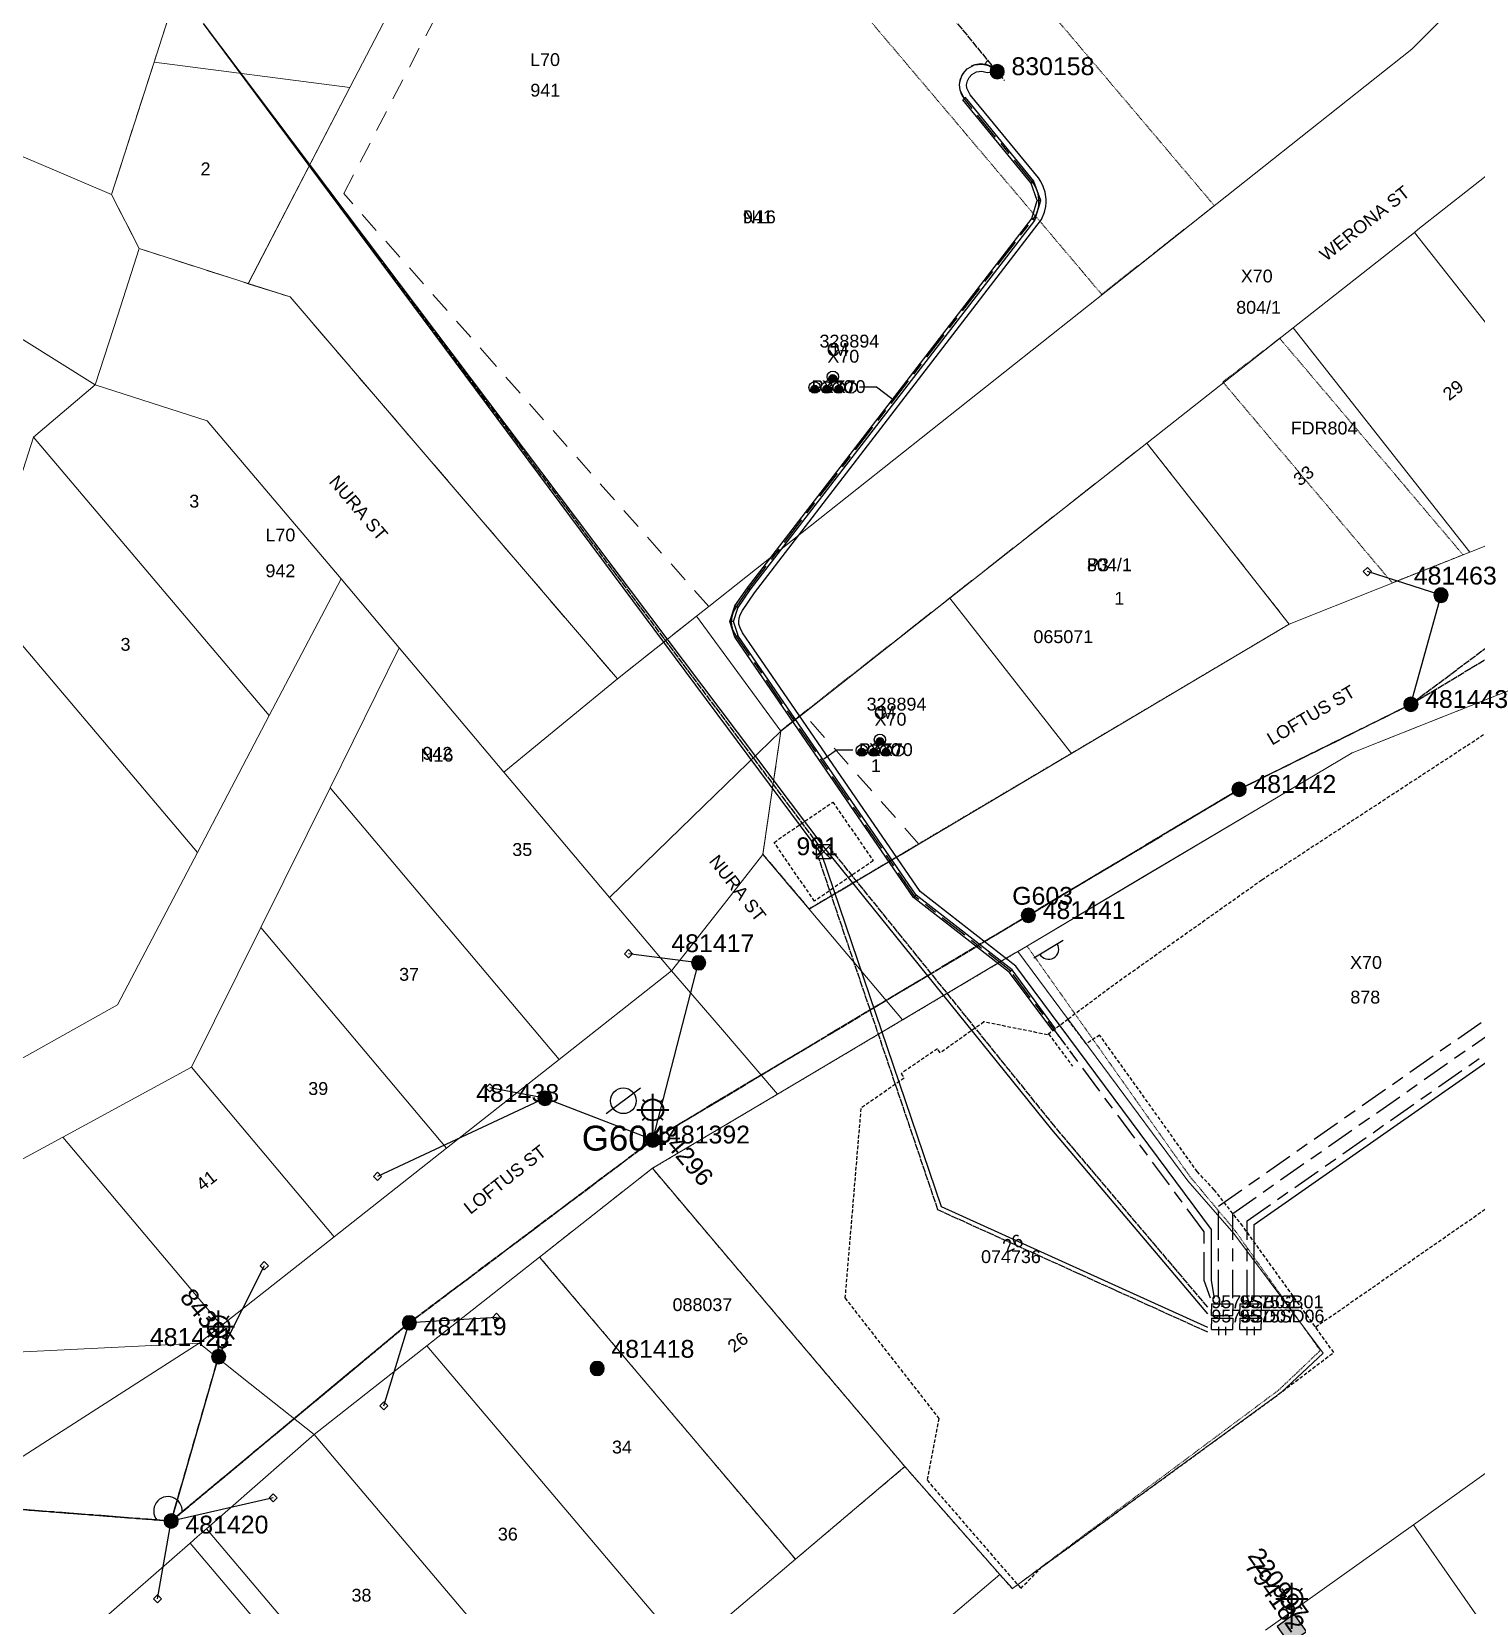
# Model space of a CAD drawing. Header units: metres. Extents: x 259983 to 262112, y 6265371 to 6267114.
# Drawn here: x 261302.6 to 261505.5, y 6265747.6 to 6265968.6 of the extents above; entities that cross this region are included whole.
import ezdxf
from ezdxf.enums import TextEntityAlignment as Align

# ---------------------------------------------------------------- set-up
doc = ezdxf.new("R2010")
doc.units = ezdxf.units.M
for name, pattern in [('Cable Exist OH', [1, 1, 0]), ('Cable Exist UG', [8.2, 4, -1.2, 1.8, -1.2]), ('Dash', [5, 3, -2]), ('DASHED', [0.75, 0.5, -0.25]), ('HIDDEN', [0.375, 0.25, -0.125]), ('HIDDEN2', [0.1875, 0.125, -0.0625])]:
    doc.linetypes.add(name, pattern=pattern)
doc.layers.get('0').update_dxf_attribs({"color": 6})
for name, color, linetype, lineweight in [('Cadastre Easements_SP_EXT', 9, 'Continuous', 5), ('Cadastre Land Parcels_SP_EXT', 9, 'Continuous', 5), ('Cadastre Other Property_SP_EXT', 9, 'HIDDEN', 5), ('Cadastre Roads_SP_EXT', 9, 'Continuous', 5)]:
    doc.layers.add(name, color=color, linetype=linetype, lineweight=lineweight)
for name, color, linetype in [('Duct_SP_EXT', 7, 'Continuous'), ('Equip_SP_HV_EXT', 7, 'Continuous'), ('Equip_SP_SL_EXT', 7, 'Continuous'), ('Mains_HV_EXT', 7, 'Continuous'), ('Mains_LV_EXT', 7, 'Continuous'), ('Mains_SL_EXT', 7, 'Continuous'), ('Mains_TR_EXT', 7, 'Continuous'), ('Services_SP_EXT', 7, 'Continuous'), ('Sub_TR_EXT', 7, 'Continuous'), ('SupportsOH_SP_TR_HV_LV_SL_EXT', 7, 'Continuous'), ('SupportsUG_SP_LV_SL_EXT', 7, 'Continuous'), ('Trench_SP_EXT', 7, 'Continuous')]:
    doc.layers.add(name, color=color, linetype=linetype)
doc.layers.add('UNKNOWN_FEATURES', color=1, linetype='DASHED', plot=False)
doc.styles.add('COLUMN_LABEL', font='arial.ttf')
doc.styles.add('HVSW_LABEL', font='arial.ttf')
doc.styles.add('iecARIAL', font='arial.ttf', dxfattribs={"height": 2})
doc.styles.add('POLE_LABEL', font='arial.ttf')
doc.styles.get("Standard").update_dxf_attribs({"font": 'arial.ttf'})
doc.linetypes.add('Cable E OH', pattern='A,9.4,["E",Standard,S=1.7,R=0,X=0,Y=-1],0', length=9.4)
doc.linetypes.add('Cable E UG', pattern='A,6,-0.5,["E",Standard,S=1.7,R=0,X=0.5,Y=-1],-2.9', length=9.4)

# ---------------------------------------------------------------- blocks, each defined once
blk = doc.blocks.new('COLUMN_EXT')
blk.add_hatch(color=256).paths.add_polyline_path([(-1.49, 1.48), (-1.49, -1.49), (1.48, -1.49), (1.48, 1.48)])
blk.add_lwpolyline([(-1.49, -1.49), (1.48, -1.49), (1.48, 1.48), (-1.49, 1.48)], close=True)
for tag, height, style, flags, p in [('ASSET_NUM', 2.5, 'COLUMN_LABEL', 8, (2, 2)), ('STRUCTURE_PLANT_NUMBER', 0.2, 'POLE_LABEL', 9, (1.81, 0.03)), ('STREET_CODE', 0.2, 'COLUMN_LABEL', 9, (1.81, -0.2))]:
    blk.add_attdef(tag, text='', height=height, dxfattribs=dict(style=style, flags=flags)).set_placement(p, align=Align.MIDDLE_LEFT)
at = {"flags": 1}
blk.add_attdef('Z', (1.81, -2.35), '', height=0.2, dxfattribs=at)
at = {"flags": 9}
for tag, p in [('COLUMN_TYPE', (1.81, -0.4)), ('OWNED_BY', (1.81, -0.6)), ('STATE', (1.81, -0.8)), ('USAGE', (1.81, -1)), ('STREETNAME', (1.81, -1.6)), ('SUBURB', (1.81, -1.8)), ('LEGEND', (1.81, -1.2)), ('LOCATION', (1.81, -1.4)), ('NOTES', (1.81, -2))]:
    blk.add_attdef(tag, text='', height=0.2, dxfattribs=at).set_placement(p, align=Align.MIDDLE_LEFT)
blk = doc.blocks.new('DUCT_EXT')
blk.add_circle((0, 0.8), 0.8)
at = {"flags": 1}
blk.add_attdef('Z', (0, 0), '', height=0.2, dxfattribs=at)
at = {"flags": 9}
for tag, p in [('DUCT_CODE', (0, 0)), ('XSECT_TYPE', (0, -0.2)), ('STATE', (0, -0.6)), ('FB_REFERENCE', (0, -0.4)), ('NOTES', (0, -0.8))]:
    blk.add_attdef(tag, text='', height=0.2, dxfattribs=at).set_placement(p, align=Align.MIDDLE_LEFT)
blk = doc.blocks.new('SL_LANTERN_EXT')
at = {"lineweight": 40}
for p, q in [((-1.46, 5.68), (-1.06, 5.28)), ((0, 1.97), (0, 6.47)), ((1.46, 5.68), (1.06, 5.28)), ((-2.25, 4.22), (2.25, 4.22)), ((-1.46, 2.76), (-1.06, 3.16)), ((0, 0), (0, 2.72)), ((1.46, 2.76), (1.06, 3.16))]:
    blk.add_line(p, q, dxfattribs=at)
blk.add_circle((0, 4.22), 1.5, dxfattribs=at)
at = {"style": 'iecARIAL', "flags": 8}
blk.add_attdef('ASSET_NUM', (1.5, 1.5), '', height=2.5, dxfattribs=at)
for tag, p, height, flags in [('OPERATING_VOLTAGE', (0.98, -1.65), 0.2, 9), ('ORIENTATION', (0.98, -1.85), 0.2, 9), ('OWNED_BY', (0.98, -2.05), 0.2, 9), ('STATE', (0.98, -2.25), 0.2, 9), ('CONSTRUCTED_VOLTAGE', (0.98, -0.65), 0.2, 9), ('CONTROL_TYPE', (0.98, -0.85), 0.2, 9), ('LANTERN_PURPOSE', (0.98, -1.05), 0.2, 9), ('LANTERN_TYPE', (0.98, -1.25), 0.2, 9), ('NO_PHASES', (0.98, -1.45), 0.2, 9), ('LNUMBER', (2.18, -3.25), 2.5, 8), ('USAGE', (0.98, -2.45), 0.2, 9), ('CEXIST', (0.98, -2.65), 0.2, 9), ('CNEW', (0.98, -2.85), 0.2, 9), ('CNUMBER', (0.98, -3.05), 0.2, 9), ('CREMOVE', (0.98, -3.25), 0.2, 9), ('CREPLACE', (0.98, -3.45), 0.2, 9), ('LKINGHEIGHT', (0.98, -3.65), 0.2, 9), ('LBRACKET', (0.98, -3.85), 0.2, 9), ('LBRACKETVOCAB', (0.98, -4.05), 0.2, 9), ('LCATEGORY', (0.98, -4.25), 0.2, 9), ('LCHARGE1', (0.98, -4.45), 0.2, 9), ('LCHARGE1PERCENT', (0.98, -4.65), 0.2, 9), ('LCHARGE2', (0.98, -4.85), 0.2, 9), ('LCHARGE2PERCENT', (0.98, -5.05), 0.2, 9), ('LCHARGE3', (0.98, -5.25), 0.2, 9), ('LCHARGE3PERCENT', (0.98, -5.45), 0.2, 9), ('LEXIST', (0.98, -5.65), 0.2, 9), ('LLAMP', (0.98, -5.85), 0.2, 9), ('LLAMPVOCAB', (0.98, -6.05), 0.2, 9), ('LMAST', (0.98, -6.25), 0.2, 9), ('LMASTVOCAB', (0.98, -6.45), 0.2, 9), ('LNEW', (0.98, -6.65), 0.2, 9), ('LANTNUMBER', (0.98, -6.85), 0.2, 9), ('LOUTREACH', (0.98, -7.25), 0.2, 9), ('LOUTREACHVOCAB', (0.98, -7.45), 0.2, 9), ('LRATECODE', (0.98, -7.65), 0.2, 9), ('LREMOVE', (0.98, -7.85), 0.2, 9), ('LREPLACE', (0.98, -8.05), 0.2, 9), ('LTYPE', (0.98, -8.25), 0.2, 9), ('LTYPEVOCAB', (0.98, -8.45), 0.2, 9), ('LEGEND', (0.98, -8.65), 0.2, 9), ('LOCATION', (0.98, -8.85), 0.2, 9), ('STREETNAME', (0.98, -9.25), 0.2, 9), ('SUBURB', (0.98, -9.45), 0.2, 1), ('NOTES', (0.98, -9.05), 0.2, 9)]:
    blk.add_attdef(tag, p, '', height=height, dxfattribs=dict(flags=flags))
blk = doc.blocks.new('CCP_EXT')
at = {"flags": 9}
for tag, p in [('STATE', (0, -1.8)), ('NOTES', (0, -2))]:
    blk.add_attdef(tag, text='', height=0.2, dxfattribs=at).set_placement(p, align=Align.MIDDLE_LEFT)
blk.add_wipeout([(0, 0.57), (0.57, 0), (0, -0.57), (-0.57, 0)])
blk.add_lwpolyline([(-0.57, 0), (0, 0.57), (0.57, 0), (0, -0.57), (-0.57, 0)])
at = {"flags": 1}
blk.add_attdef('Z', (0, 0), '', height=0.2, dxfattribs=at)
at = {"flags": 9}
for tag, p in [('CCP_TYPE', (0, 0)), ('CONSTRUCTED_VOLTAGE', (0, -0.2)), ('OPERATING_VOLTAGE', (0, -0.6)), ('ORIENTATION', (0, -0.8)), ('OWNED_BY', (0, -1)), ('NO_PHASES', (0, -0.4)), ('USAGE', (0, -1.2)), ('LEGEND', (0, -1.4)), ('LIFE_SUPPORT', (0, -1.6))]:
    blk.add_attdef(tag, text='', height=0.2, dxfattribs=at).set_placement(p, align=Align.MIDDLE_LEFT)
blk = doc.blocks.new('POLE_EXT')
blk.add_hatch(color=256).paths.add_polyline_path([(-1, 0, 1), (1, 0, 1)])
blk.add_lwpolyline([(-1, 0, 1), (1, 0, 1)], format="xyb", close=True)
for tag, height, flags, p in [('pNumber', 2.5, 8, (-17.84, 2.07)), ('OWNED_BY', 0.2, 9, (1.35, -0.4)), ('SPECIAL_USE', 0.2, 9, (1.35, -0.8)), ('STATE', 0.2, 9, (1.35, -1)), ('cLV', 0.2, 9, (1.35, -1.4)), ('hDepth', 0.2, 9, (1.35, -1.6)), ('hDia', 0.2, 9, (1.35, -1.8)), ('cHV', 0.2, 9, (1.35, -2)), ('PARENT', 0.2, 9, (1.35, -0.6)), ('USAGE', 0.2, 9, (1.35, -1.2)), ('LBRACKET', 0.2, 9, (1.35, -2.2)), ('cLinedev', 0.2, 9, (1.35, -3.4)), ('pExisting', 0.2, 9, (1.35, -3.8)), ('pFooting', 0.2, 9, (1.35, -4.4)), ('LExisting', 0.2, 9, (1.35, -2.4)), ('LANTNUMBER', 0.2, 9, (1.35, -2.6)), ('LOther', 0.2, 9, (1.35, -2.8)), ('LRemove', 0.2, 9, (1.35, -3)), ('LEGEND', 0.2, 9, (1.35, -3.2)), ('LOCATION', 0.2, 9, (1.35, -3.6)), ('PFNUMBER', 0.2, 9, (1.35, -4)), ('NEWPFNUMBER', 0.2, 9, (1.35, -4.2)), ('pNew', 0.2, 9, (1.35, -4.6)), ('pRelocate', 0.2, 9, (1.35, -5)), ('pRemove', 0.2, 9, (1.35, -5.2)), ('pReplace', 0.2, 9, (1.35, -5.4)), ('pStay', 0.2, 9, (1.35, -5.6)), ('pType', 0.2, 9, (1.35, -5.8)), ('cspan', 0.2, 9, (1.35, -6)), ('STREETNAME', 0.2, 9, (1.35, -6.2)), ('SUBURB', 0.2, 9, (1.35, -6.4)), ('NOTES', 0.2, 9, (1.35, -6.6)), ('OPERATED_BY', 0.2, 9, (1.36, -7.01)), ('MAINTAINED_BY', 0.2, 9, (1.36, -6.81))]:
    blk.add_attdef(tag, text='', height=height, dxfattribs=dict(flags=flags)).set_placement(p, align=Align.MIDDLE_LEFT)
at = {"style": 'POLE_LABEL'}
for tag, height, flags, p in [('ASSET_NUM', 2.5, 8, (2, 2)), ('STRUCTURE_PLANT_NUMBER', 0.2, 9, (1.35, 0.03)), ('STREET_CODE', 0.2, 9, (1.35, -0.2))]:
    blk.add_attdef(tag, text='', height=height, dxfattribs=dict(at, flags=flags)).set_placement(p, align=Align.MIDDLE_LEFT)
at = {"flags": 1}
blk.add_attdef('Z', (1.35, -7.33), '', height=0.2, dxfattribs=at)
blk = doc.blocks.new('HV_USL_CLOSED_EXT')
blk.add_line((2.4, 5.5), (-2.4, 5.5))
blk.add_lwpolyline([(1.44, 5.5, 0.414214), (0, 6.94, 0.414214), (-1.44, 5.5)], format="xyb")
for tag, height, flags, p in [('ASSET_NUM', 2.5, 8, (2, 2)), ('STREET_CODE', 0.2, 9, (1.5, 0)), ('ACTUAL_STATUS', 0.2, 9, (1.5, -0.2)), ('CONSTRUCTED_VOLTAGE', 0.2, 9, (1.5, -0.4)), ('OPERATING_VOLTAGE', 0.2, 9, (1.5, -0.8)), ('ORIENTATION', 0.2, 9, (1.5, -1)), ('OWNED_BY', 0.2, 9, (1.5, -1.2)), ('OPERATED_BY', 0.2, 9, (1.5, -1.4)), ('STATE', 0.2, 9, (1.5, -1.8)), ('SWITCH_TYPE', 0.2, 9, (1.5, -2)), ('NO_PHASES', 0.2, 9, (1.5, -0.6)), ('MAINTAINED_BY', 0.2, 9, (1.5, -1.6)), ('USAGE', 0.2, 9, (1.5, -2.2)), ('STREETNAME', 0.2, 9, (1.5, -2.8)), ('SUBURB', 0.2, 9, (1.5, -3)), ('Z', 0.2, 1, (1.5, -3.6)), ('LEGEND', 0.2, 9, (1.5, -2.4)), ('LOCATION', 0.2, 9, (1.5, -2.6)), ('NOTES', 0.2, 9, (1.5, -3.2)), ('LABEL_ALIGNMENT', 0.2, 9, (1.5, -3.4))]:
    blk.add_attdef(tag, text='', height=height, dxfattribs=dict(flags=flags)).set_placement(p, align=Align.MIDDLE_LEFT)
blk = doc.blocks.new('HV_ABS_CLOSED_EXT')
blk.add_line((-3, 6.87), (3, 6.87))
blk.add_circle((0, 6.87), 1.8)
at = {"style": 'HVSW_LABEL'}
for tag, height, flags, p in [('ASSET_NUM', 3.5, 8, (2, 2)), ('STREET_CODE', 0.2, 9, (0, -0.2))]:
    blk.add_attdef(tag, text='', height=height, dxfattribs=dict(at, flags=flags)).set_placement(p, align=Align.MIDDLE_LEFT)
at = {"flags": 1}
blk.add_attdef('Z', (0, 0), '', height=0.2, dxfattribs=at)
at = {"flags": 9}
for tag, p in [('ACTUAL_STATUS', (0, -0.4)), ('CONSTRUCTED_VOLTAGE', (0, -0.6)), ('OPERATING_VOLTAGE', (0, -1)), ('ORIENTATION', (0, -1.2)), ('OWNED_BY', (0, -1.4)), ('STATE', (0, -1.6)), ('SWITCH_TYPE', (0, -1.8)), ('NO_PHASES', (0, -0.8)), ('USAGE', (0, -2)), ('LEGEND', (0, -2.2)), ('STREETNAME', (0, -2.6)), ('SUBURB', (0, -2.8)), ('LOCATION', (0, -2.4)), ('NOTES', (0, -3))]:
    blk.add_attdef(tag, text='', height=0.2, dxfattribs=at).set_placement(p, align=Align.MIDDLE_LEFT)
blk = doc.blocks.new('CABLE_LARGE_EXT')
h = blk.add_hatch(color=256)
edge = h.paths.add_edge_path()
edge.add_arc((0, 0.55), 0.55, 0, 360)
blk.add_circle((0, 0.55), 0.55)
at = {"flags": 1}
blk.add_attdef('Z', (0, 0), '', height=0.2, dxfattribs=at)
at = {"flags": 9}
for tag, p in [('COND_CODE', (0, 0)), ('STATE', (0, -0.4)), ('XSECT_SIZE', (0, -0.6)), ('FB_REFERENCE', (0, -0.2)), ('NOTES', (0, -0.8))]:
    blk.add_attdef(tag, text='', height=0.2, dxfattribs=at).set_placement(p, align=Align.MIDDLE_LEFT)
blk = doc.blocks.new('TOWER_EXT')
for points in [[(1, -1), (-1, -1), (-1, 1), (1, 1), (1, -1), (-1, 1)], [(1, 1), (-1, -1)]]:
    blk.add_lwpolyline(points)
for tag, height, flags, p in [('ASSET_NUM', 2.5, 8, (2, 2)), ('STREET_CODE', 0.2, 9, (1.5, 0)), ('OWNED_BY', 0.2, 9, (1.5, -0.2)), ('SPECIAL_USE', 0.2, 9, (1.5, -0.4)), ('STATE', 0.2, 9, (1.5, -0.6)), ('STREETNAME', 0.2, 9, (1.5, -1.4)), ('SUBURB', 0.2, 9, (1.5, -1.6)), ('Z', 0.2, 1, (1.5, -2)), ('USAGE', 0.2, 9, (1.5, -0.8)), ('LEGEND', 0.2, 9, (1.5, -1)), ('LOCATION', 0.2, 9, (1.5, -1.2)), ('NOTES', 0.2, 9, (1.5, -1.8))]:
    blk.add_attdef(tag, text='', height=height, dxfattribs=dict(flags=flags)).set_placement(p, align=Align.MIDDLE_LEFT)

msp = doc.modelspace()

# ---------------------------------------------------------------- linework, layer by layer
at = {"layer": 'Cadastre Easements_SP_EXT', "linetype": 'Dash'}
msp.add_lwpolyline([(261323.26, 6265974.85), (261319.86, 6265964.27), (261313.89, 6265945.7), (261317.76, 6265938.1), (261333.08, 6265933.17), (261338.96, 6265931.31), (261355.97, 6265911.47), (261384.92, 6265877.7), (261396, 6265886.47), (261397.75, 6265887.86), (261367.63, 6265921.91), (261346.49, 6265945.81), (261374.16, 6265999.05)], dxfattribs=at)
msp.add_lwpolyline([(261427.26, 6265854.49), (261411.03, 6265872.84), (261407.87, 6265870.35), (261405.34, 6265853.01), (261411.84, 6265845.34), (261427.26, 6265854.49)], close=True, dxfattribs=at)
at = {"layer": 'Cadastre Land Parcels_SP_EXT', "linetype": 'Continuous'}
for points in [[(261358.5, 6265982.14), (261347.36, 6265960.7), (261333.08, 6265933.17), (261338.96, 6265931.31), (261355.97, 6265911.47), (261384.92, 6265877.7), (261396, 6265886.47), (261397.75, 6265887.86), (261496.47, 6265966.1), (261524.04, 6265993.85)], [(261528, 6265883.16), (261494.08, 6265869.67), (261488.1, 6265867.29), (261476.2, 6265860.23), (261458.66, 6265849.82), (261442.48, 6265840.22), (261441.12, 6265839.41), (261464.99, 6265807.22), (261471.49, 6265799.79), (261484, 6265782.99), (261478.16, 6265777.53), (261440.38, 6265749.97), (261438.62, 6265751.95), (261408.36, 6265726.22)], [(261475.92, 6265744.13), (261496.71, 6265758.91), (261573.11, 6265813.61)]]:
    msp.add_lwpolyline(points, dxfattribs=at)
for points in [[(261358.5, 6265982.14), (261329.02, 6265985.93), (261326.91, 6265986.21), (261323.26, 6265974.85), (261319.86, 6265964.27), (261347.36, 6265960.7), (261358.5, 6265982.14)], [(261347.36, 6265960.7), (261319.86, 6265964.27), (261313.89, 6265945.7), (261317.76, 6265938.1), (261333.08, 6265933.18), (261347.36, 6265960.7)], [(261540.33, 6265926.22), (261515.01, 6265956.06), (261508.38, 6265949.49), (261497.32, 6265940.76), (261496.84, 6265940.38), (261525.62, 6265903.83), (261537.98, 6265902.03), (261540.33, 6265926.22)], [(261525.62, 6265903.83), (261496.84, 6265940.38), (261479.8, 6265926.97), (261504.59, 6265895.46), (261525.62, 6265903.83)], [(261504.59, 6265895.46), (261479.8, 6265926.97), (261459.25, 6265910.79), (261479.25, 6265885.37), (261504.59, 6265895.46)], [(261346.11, 6265891.72), (261327.33, 6265913.9), (261311.61, 6265918.96), (261302.94, 6265911.62), (261336.03, 6265872.52), (261346.11, 6265891.72)], [(261336.03, 6265872.52), (261302.94, 6265911.62), (261295.68, 6265889.07), (261325.95, 6265853.32), (261336.03, 6265872.52)], [(261479.25, 6265885.37), (261459.25, 6265910.79), (261431.58, 6265889.01), (261448.69, 6265867.21), (261479.25, 6265885.37)], [(261325.95, 6265853.32), (261295.68, 6265889.07), (261273.77, 6265852.81), (261298.95, 6265823.06), (261314.74, 6265831.91), (261325.95, 6265853.32)], [(261427.26, 6265854.49), (261448.69, 6265867.21), (261431.58, 6265889.01), (261411.03, 6265872.84), (261407.87, 6265870.35), (261405.34, 6265853.01), (261411.84, 6265845.34), (261427.26, 6265854.49)], [(261376.74, 6265824.24), (261392.52, 6265836.69), (261383.82, 6265847), (261368.99, 6265864.59), (261354.29, 6265882.02), (261344.57, 6265862.39), (261376.74, 6265824.24)], [(261376.74, 6265824.24), (261344.57, 6265862.39), (261334.84, 6265842.78), (261360.94, 6265811.79), (261376.74, 6265824.24)], [(261360.94, 6265811.79), (261334.84, 6265842.78), (261325.11, 6265823.15), (261345.14, 6265799.33), (261360.94, 6265811.79)], [(261478.16, 6265777.53), (261484, 6265782.99), (261471.49, 6265799.79), (261464.99, 6265807.22), (261441.12, 6265839.41), (261440.78, 6265839.21), (261424.93, 6265829.8), (261407.38, 6265819.39), (261389.83, 6265808.98), (261407.36, 6265788.26), (261425.29, 6265767.08), (261438.62, 6265751.95), (261440.38, 6265749.97), (261478.16, 6265777.53)], [(261345.14, 6265799.33), (261325.11, 6265823.15), (261307.07, 6265813.35), (261329.34, 6265786.89), (261345.14, 6265799.33)], [(261326.18, 6265784.4), (261329.34, 6265786.89), (261307.07, 6265813.35), (261252.39, 6265783.69), (261255.95, 6265780.95), (261326.18, 6265784.4)], [(261425.29, 6265767.08), (261407.36, 6265788.26), (261389.83, 6265808.98), (261374, 6265796.51), (261409.9, 6265754.07), (261425.29, 6265767.08)], [(261409.9, 6265754.07), (261374, 6265796.51), (261358.17, 6265784.04), (261394.55, 6265741.07), (261409.9, 6265754.07)], [(261394.55, 6265741.07), (261358.17, 6265784.04), (261342.35, 6265771.6), (261377.43, 6265730.13), (261394.55, 6265741.07)], [(261360.34, 6265719.18), (261377.43, 6265730.13), (261342.35, 6265771.6), (261330.58, 6265761.31), (261327.2, 6265758.36), (261360.34, 6265719.18)], [(261357.78, 6265717.52), (261324.91, 6265756.34), (261312.06, 6265745.11), (261344.44, 6265706.82), (261352.2, 6265713.95), (261357.78, 6265717.52)]]:
    msp.add_lwpolyline(points, close=True, dxfattribs=at)
at = {"layer": 'Cadastre Other Property_SP_EXT', "linetype": 'HIDDEN2'}
for points in [[(261391.24, 6266035.72), (261388.41, 6266031.24), (261347.92, 6266079.07), (261346.18, 6266065.56), (261382.62, 6266022.51), (261379.68, 6266018.2), (261452.91, 6265931.68), (261468.73, 6265944.13), (261391.24, 6266035.72)], [(261459.25, 6265910.79), (261407.87, 6265870.44), (261405.34, 6265853.11), (261411.84, 6265845.43), (261479.25, 6265885.37), (261459.25, 6265910.79)], [(261389.83, 6265808.95), (261425.24, 6265767.12), (261440.35, 6265749.94), (261477.76, 6265777.82), (261483.6, 6265783.37), (261471.58, 6265800.3), (261465.31, 6265807.8), (261442.44, 6265840.16), (261389.83, 6265808.95)], [(261374, 6265796.51), (261409.9, 6265754.07), (261425.29, 6265767.08), (261425.29, 6265767.08), (261407.36, 6265788.26), (261389.83, 6265808.98), (261374, 6265796.51)]]:
    msp.add_lwpolyline(points, close=True, dxfattribs=at)
at = {"layer": 'Cadastre Roads_SP_EXT', "linetype": 'Continuous'}
msp.add_lwpolyline([(261301.72, 6265973.98), (261295.17, 6265953.65), (261305.89, 6265949.1), (261313.89, 6265945.7), (261319.86, 6265964.27), (261319.86, 6265964.27), (261323.26, 6265974.85)], dxfattribs=at)
for points in [[(261333.08, 6265933.18), (261317.76, 6265938.1), (261314.76, 6265928.75), (261311.61, 6265918.96), (261327.33, 6265913.9), (261346.11, 6265891.72), (261354.29, 6265882.02), (261368.99, 6265864.59), (261377.87, 6265871.89), (261384.92, 6265877.7), (261355.97, 6265911.47), (261338.96, 6265931.31), (261333.08, 6265933.18)], [(261311.61, 6265918.96), (261301.57, 6265925.23), (261288.62, 6265933.31), (261282.08, 6265912.98), (261277.11, 6265897.46), (261274.61, 6265893.35), (261264.17, 6265876.03), (261253.72, 6265858.7), (261243.26, 6265841.38), (261232.81, 6265824.05), (261222.32, 6265806.73), (261221.36, 6265805.15), (261217.63, 6265798.98), (261226.46, 6265796.55), (261238.58, 6265793.22), (261257.12, 6265825.22), (261273.77, 6265852.81), (261295.68, 6265889.07), (261302.94, 6265911.62), (261311.61, 6265918.96)], [(261496.71, 6265758.91), (261502.84, 6265750.1), (261508.22, 6265742.37), (261524.57, 6265754.13), (261540.93, 6265765.88), (261590.21, 6265801.2), (261582.68, 6265806.66), (261573.11, 6265813.6), (261496.71, 6265758.91)], [(261252.39, 6265783.69), (261238.58, 6265793.22), (261233.64, 6265784.81), (261228.1, 6265775.39), (261247.29, 6265760.7), (261289.73, 6265761.01), (261305.56, 6265771.17), (261326.18, 6265784.4), (261255.95, 6265780.95), (261252.39, 6265783.69)], [(261374.17, 6265704.04), (261384.04, 6265710.33), (261408.36, 6265726.22), (261438.62, 6265751.95), (261425.29, 6265767.08), (261409.9, 6265754.07), (261394.55, 6265741.07), (261377.43, 6265730.13), (261360.34, 6265719.18), (261366.71, 6265712.21), (261374.17, 6265704.04)], [(261360.34, 6265719.18), (261327.2, 6265758.36), (261325.93, 6265757.24), (261324.91, 6265756.34), (261357.78, 6265717.52), (261358.89, 6265718.25), (261360.34, 6265719.18)]]:
    msp.add_lwpolyline(points, close=True, dxfattribs=at)
at = {"layer": 'Duct_SP_EXT'}
for p, q in [((261433.41, 6265958.99), (261433.6, 6265959.15)), ((261442.97, 6265947.34), (261433.41, 6265958.99)), ((261433.78, 6265959.3), (261433.6, 6265959.15)), ((261443.4, 6265947.58), (261433.78, 6265959.3)), ((261443.4, 6265947.58), (261443.19, 6265947.46)), ((261443.41, 6265947.54), (261443.19, 6265947.46)), ((261443.41, 6265947.54), (261443.4, 6265947.58)), ((261444.36, 6265944.86), (261443.41, 6265947.54)), ((261442.96, 6265947.38), (261443.19, 6265947.46)), ((261443.86, 6265944.85), (261442.96, 6265947.38)), ((261442.96, 6265947.38), (261442.97, 6265947.34)), ((261442.97, 6265947.34), (261443.19, 6265947.46)), ((261443.1, 6265942.31), (261443.86, 6265944.85)), ((261443.54, 6265942.09), (261444.36, 6265944.86)), ((261443.86, 6265944.85), (261444.11, 6265944.85)), ((261444.36, 6265944.86), (261444.11, 6265944.85)), ((261403.17, 6265890.48), (261443.13, 6265942.35)), ((261403.56, 6265890.2), (261443.51, 6265942.06)), ((261443.13, 6265942.35), (261443.1, 6265942.31)), ((261443.1, 6265942.31), (261443.32, 6265942.2)), ((261443.13, 6265942.35), (261443.32, 6265942.2)), ((261443.51, 6265942.06), (261443.32, 6265942.2)), ((261443.54, 6265942.09), (261443.32, 6265942.2)), ((261443.51, 6265942.06), (261443.54, 6265942.09)), ((261401.42, 6265887.92), (261403.17, 6265890.48)), ((261401.85, 6265887.7), (261403.56, 6265890.2)), ((261403.17, 6265890.48), (261403.36, 6265890.34)), ((261403.56, 6265890.2), (261403.36, 6265890.34)), ((261400.7, 6265885.73), (261401.4, 6265887.88)), ((261401.4, 6265887.88), (261401.42, 6265887.92)), ((261401.4, 6265887.88), (261401.63, 6265887.81)), ((261401.42, 6265887.92), (261401.63, 6265887.81)), ((261401.42, 6265883.54), (261400.7, 6265885.73)), ((261400.7, 6265885.73), (261400.95, 6265885.73)), ((261401.21, 6265885.73), (261400.95, 6265885.73)), ((261401.21, 6265885.73), (261401.86, 6265887.74)), ((261401.86, 6265883.76), (261401.21, 6265885.73)), ((261401.86, 6265887.74), (261401.63, 6265887.81)), ((261401.85, 6265887.7), (261401.63, 6265887.81)), ((261401.86, 6265887.74), (261401.85, 6265887.7)), ((261401.42, 6265883.54), (261401.64, 6265883.65)), ((261401.44, 6265883.51), (261401.42, 6265883.54)), ((261401.44, 6265883.51), (261401.64, 6265883.65)), ((261426.5, 6265846.98), (261401.44, 6265883.51)), ((261401.84, 6265883.79), (261401.64, 6265883.65)), ((261401.86, 6265883.76), (261401.64, 6265883.65)), ((261426.85, 6265847.32), (261401.84, 6265883.79)), ((261401.84, 6265883.79), (261401.86, 6265883.76)), ((261426.5, 6265846.98), (261426.67, 6265847.15)), ((261439.99, 6265836.48), (261426.5, 6265846.98)), ((261426.85, 6265847.32), (261426.67, 6265847.15)), ((261440.34, 6265836.82), (261426.85, 6265847.32)), ((261439.99, 6265836.48), (261440.16, 6265836.65)), ((261446.07, 6265828.29), (261439.99, 6265836.48)), ((261440.34, 6265836.82), (261440.16, 6265836.65)), ((261446.45, 6265828.57), (261440.34, 6265836.82)), ((261446.07, 6265828.29), (261446.26, 6265828.43)), ((261446.45, 6265828.57), (261446.26, 6265828.43))]:
    msp.add_line(p, q, dxfattribs=at)
for points in [[(261418.92, 6265918.68), (261421.31, 6265918.68), (261423.44, 6265917.05)], [(261417.99, 6265867.66), (261415.7, 6265867.66), (261413.92, 6265866.43)]]:
    msp.add_lwpolyline(points, dxfattribs=at)
at = {"layer": 'Mains_HV_EXT', "linetype": 'Cable E OH'}
for points in [[(261414.21, 6265853.66), (261326.82, 6265969.68)], [(261413.64, 6265853.03), (261326.82, 6265969.68)], [(261467.81, 6265786.6), (261430.41, 6265803.56), (261413.64, 6265853.03)], [(261467.81, 6265788.53), (261445.9, 6265814.41), (261414.21, 6265853.66)]]:
    msp.add_lwpolyline(points, dxfattribs=at)
at = {"layer": 'Mains_HV_EXT', "linetype": 'Cable E UG'}
for points in [[(261468.74, 6265790.72), (261468.32, 6265793.2), (261468.32, 6265793.2), (261468.32, 6265800.37), (261440.88, 6265837.36), (261427.41, 6265847.84), (261404.04, 6265881.92), (261402.49, 6265884.17), (261402.13, 6265884.84), (261401.98, 6265885.37), (261401.96, 6265885.72), (261402.01, 6265886.23), (261402.15, 6265886.68), (261402.48, 6265887.28), (261404.17, 6265889.75), (261444.47, 6265942.16), (261444.9, 6265943.22), (261445.07, 6265944.02), (261445.11, 6265944.55), (261445.11, 6265945.05), (261444.96, 6265946.04), (261444.71, 6265946.81), (261444.35, 6265947.54), (261444.02, 6265948.02), (261434.45, 6265959.69), (261434, 6265960.6), (261433.95, 6265961.11), (261434.05, 6265961.63), (261434.29, 6265962.13), (261434.67, 6265962.54), (261435.35, 6265962.91), (261436.07, 6265963), (261436.83, 6265962.83), (261438.24, 6265962.95)], [(261474.32, 6265790.72), (261474.32, 6265801.07), (261559.61, 6265860.71)]]:
    msp.add_lwpolyline(points, dxfattribs=at)
at = {"layer": 'Mains_HV_EXT', "linetype": 'Cable Exist OH'}
msp.add_lwpolyline([(261389.88, 6265812.95), (261442.62, 6265844.47)], dxfattribs=at)
at = {"layer": 'Mains_LV_EXT', "linetype": 'Cable Exist OH'}
for points in [[(261523.91, 6265894.72), (261496.33, 6265874.11)], [(261496.33, 6265874.11), (261472.21, 6265862.17), (261442.62, 6265844.47), (261389.88, 6265812.95)], [(261256.26, 6265764.55), (261322.26, 6265759.44)]]:
    msp.add_lwpolyline(points, dxfattribs=at)
at = {"layer": 'Mains_LV_EXT', "linetype": 'Continuous'}
msp.add_lwpolyline([(261323.8, 6265760.72, 1.487061), (261320.27, 6265759.59)], format="xyb", dxfattribs=at)
at = {"layer": 'Mains_SL_EXT', "linetype": 'Cable Exist OH'}
for points in [[(261322.26, 6265759.44), (261252.67, 6265764.83), (261213.11, 6265783.71)], [(261322.26, 6265759.44), (261328.92, 6265782.52)]]:
    msp.add_lwpolyline(points, dxfattribs=at)
at = {"layer": 'Mains_TR_EXT', "linetype": 'Cable Exist OH'}
for points in [[(261438.24, 6265962.95), (261353.51, 6266066.22)], [(261413.88, 6265853.43), (261326.82, 6265969.68)], [(261413.88, 6265853.43), (261326.82, 6265969.68)], [(261467.81, 6265785.95), (261429.93, 6265803.12), (261413.08, 6265852.83)], [(261467.81, 6265789.46), (261446.36, 6265814.8), (261414.68, 6265854.03)], [(261469.81, 6265789.52), (261469.81, 6265790.32)], [(261473.81, 6265789.52), (261473.81, 6265790.32)]]:
    msp.add_lwpolyline(points, dxfattribs=at)
at = {"layer": 'Mains_TR_EXT', "linetype": 'Cable Exist UG'}
for points in [[(261468.21, 6265790.72), (261467.32, 6265793.2), (261467.32, 6265800.04), (261440.16, 6265836.65), (261426.67, 6265847.15), (261403.21, 6265881.36), (261401.64, 6265883.65), (261401.19, 6265884.47), (261400.99, 6265885.21), (261400.95, 6265885.73), (261401.02, 6265886.43), (261401.22, 6265887.08), (261401.63, 6265887.81), (261401.63, 6265887.81), (261403.36, 6265890.34), (261443.6, 6265942.66), (261443.94, 6265943.51), (261444.08, 6265944.17), (261444.11, 6265944.58), (261444.11, 6265944.97), (261443.98, 6265945.81), (261443.78, 6265946.43), (261443.48, 6265947.03), (261443.22, 6265947.42), (261433.6, 6265959.15), (261433.03, 6265960.32), (261432.95, 6265961.16), (261433.09, 6265961.94), (261433.46, 6265962.7), (261434.04, 6265963.34), (261435.04, 6265963.88), (261436.12, 6265964.01), (261437.05, 6265963.81), (261438.24, 6265962.95)], [(261473.32, 6265790.72), (261473.32, 6265801.59), (261558.98, 6265861.49)], [(261469.32, 6265790.72), (261469.32, 6265803.67), (261522.79, 6265841.06), (261524.14, 6265844.45)], [(261471.32, 6265790.72), (261471.32, 6265802.63), (261526.43, 6265841.17)], [(261469.31, 6265786.72), (261469.31, 6265785.52)], [(261470.31, 6265786.72), (261470.31, 6265785.52)], [(261473.31, 6265786.72), (261473.31, 6265785.52)], [(261474.31, 6265786.72), (261474.31, 6265785.52)]]:
    msp.add_lwpolyline(points, dxfattribs=at)
at = {"layer": 'Mains_TR_EXT', "linetype": 'Continuous'}
msp.add_lwpolyline([(261436.99, 6265964.52, 0.097011), (261436.49, 6265963.93)], format="xyb", dxfattribs=at)
at = {"layer": 'Services_SP_EXT'}
msp.add_lwpolyline([(261389.88, 6265812.95), (261374.74, 6265818.79)], dxfattribs=at)
at = {"layer": 'Sub_TR_EXT'}
for p, q in [((261468.31, 6265789.92), (261468.31, 6265789.12)), ((261468.31, 6265789.92), (261471.31, 6265789.92)), ((261468.31, 6265788.32), (261468.31, 6265789.12)), ((261471.31, 6265789.92), (261471.31, 6265789.12)), ((261471.31, 6265788.32), (261471.31, 6265789.12)), ((261472.31, 6265789.92), (261472.31, 6265789.12)), ((261472.31, 6265789.92), (261475.31, 6265789.92)), ((261472.31, 6265788.32), (261472.31, 6265789.12)), ((261475.31, 6265789.92), (261475.31, 6265789.12)), ((261475.31, 6265788.32), (261475.31, 6265789.12)), ((261468.31, 6265788.32), (261471.31, 6265788.32)), ((261468.31, 6265787.92), (261468.31, 6265787.12)), ((261468.31, 6265787.92), (261471.31, 6265787.92)), ((261468.31, 6265786.32), (261468.31, 6265787.12)), ((261468.31, 6265786.32), (261471.31, 6265786.32)), ((261471.31, 6265787.92), (261471.31, 6265787.12)), ((261471.31, 6265786.32), (261471.31, 6265787.12)), ((261472.31, 6265788.32), (261475.31, 6265788.32)), ((261472.31, 6265787.92), (261472.31, 6265787.12)), ((261472.31, 6265787.92), (261475.31, 6265787.92)), ((261472.31, 6265786.32), (261472.31, 6265787.12)), ((261472.31, 6265786.32), (261475.31, 6265786.32)), ((261475.31, 6265787.92), (261475.31, 6265787.12)), ((261475.31, 6265786.32), (261475.31, 6265787.12))]:
    msp.add_line(p, q, dxfattribs=at)
at = {"layer": 'Trench_SP_EXT', "linetype": 'Cable Exist UG'}
msp.add_lwpolyline([(261433.6, 6265959.15, -0.987455), (261438.24, 6265962.95)], format="xyb", dxfattribs=at)
at = {"layer": 'UNKNOWN_FEATURES'}
for points in [[(261438.24, 6265962.95), (261439.26, 6265961.7)], [(261482.94, 6265786.68), (261546.43, 6265830.76), (261518.71, 6265869.31), (261510.31, 6265872.27), (261497.15, 6265863.67), (261475.39, 6265849.42), (261454.61, 6265834.7), (261448.18, 6265829.88)], [(261406.92, 6265854.73), (261415.17, 6265860.39), (261420.83, 6265852.14), (261412.58, 6265846.48), (261406.92, 6265854.73)], [(261428.41, 6265765.16), (261441.56, 6265749.97), (261444.53, 6265753), (261444.53, 6265753), (261477.14, 6265776.78), (261485.5, 6265783.12), (261472.72, 6265800.85), (261468.72, 6265805.95), (261466.35, 6265808.48), (261452.63, 6265827.67), (261450.74, 6265826.44), (261448.18, 6265829.88), (261445.32, 6265827.71), (261436.38, 6265829.51), (261430.25, 6265825.18), (261429.84, 6265825.75), (261424.74, 6265822.24), (261425.19, 6265821.63), (261419.1, 6265817.38), (261416.86, 6265790.76), (261430.05, 6265773.85), (261428.41, 6265765.16)], [(261448.75, 6265825.07), (261446.26, 6265828.43)], [(261445.46, 6265827.82), (261448.82, 6265823.3)]]:
    msp.add_lwpolyline(points, dxfattribs=at)

# ---------------------------------------------------------------- block references
at = {"layer": 'Duct_SP_EXT'}
for name, p in [('DUCT_EXT', (261412.61, 6265917.8)), ('CABLE_LARGE_EXT', (261412.61, 6265917.8)), ('DUCT_EXT', (261414.31, 6265917.8)), ('CABLE_LARGE_EXT', (261414.31, 6265917.8)), ('DUCT_EXT', (261415.16, 6265919.31)), ('CABLE_LARGE_EXT', (261415.16, 6265919.31)), ('CABLE_LARGE_EXT', (261416, 6265917.8)), ('DUCT_EXT', (261417.71, 6265917.8)), ('DUCT_EXT', (261419.23, 6265866.83)), ('CABLE_LARGE_EXT', (261419.23, 6265866.83)), ('DUCT_EXT', (261420.93, 6265866.83)), ('CABLE_LARGE_EXT', (261420.93, 6265866.83)), ('DUCT_EXT', (261421.78, 6265868.33)), ('CABLE_LARGE_EXT', (261421.78, 6265868.33)), ('CABLE_LARGE_EXT', (261422.63, 6265866.83)), ('DUCT_EXT', (261424.33, 6265866.83))]:
    msp.add_blockref(name, p, dxfattribs=at)
at = {"layer": 'Duct_SP_EXT', "rotation": 359.8663394799963}
for p in [(261416, 6265917.8), (261422.63, 6265866.83)]:
    msp.add_blockref('DUCT_EXT', p, dxfattribs=at)
at = {"layer": 'Equip_SP_HV_EXT'}
ref = msp.add_blockref('HV_USL_CLOSED_EXT', (261442.62, 6265844.47), dxfattribs=dict(at, rotation=210.8884667263552))
ref.add_attrib('ASSET_NUM', 'G603', dxfattribs={"layer": '0', "height": 2.5}).set_placement((261444.62, 6265845.22), align=Align.BOTTOM_CENTER)
ref = msp.add_blockref('HV_ABS_CLOSED_EXT', (261389.88, 6265812.95), dxfattribs=dict(at, rotation=36.90585432862806))
ref.add_attrib('ASSET_NUM', 'G604', dxfattribs={"layer": '0', "height": 3.5, "style": 'HVSW_LABEL'}).set_placement((261391.88, 6265813.2), align=Align.MIDDLE_RIGHT)
at = {"layer": 'Equip_SP_SL_EXT'}
ref = msp.add_blockref('SL_LANTERN_EXT', (261389.88, 6265812.95), dxfattribs=at)
ref.add_attrib('ASSET_NUM', '84296', dxfattribs={"layer": '0', "height": 2.5, "rotation": 310.2454, "style": 'iecARIAL'}).set_placement((261391.38, 6265814.45), align=Align.MIDDLE_LEFT)
ref = msp.add_blockref('SL_LANTERN_EXT', (261328.92, 6265782.52), dxfattribs=at)
ref.add_attrib('ASSET_NUM', '84395', dxfattribs={"layer": '0', "height": 2.5, "rotation": 308.933, "style": 'iecARIAL'}).set_placement((261330.42, 6265784.02), align=Align.MIDDLE_RIGHT)
ref = msp.add_blockref('SL_LANTERN_EXT', (261479.61, 6265744.3), dxfattribs=at)
ref.add_attrib('ASSET_NUM', '220997', dxfattribs={"layer": '0', "height": 2.5, "rotation": 305.6185, "style": 'iecARIAL'}).set_placement((261481.11, 6265745.8), align=Align.MIDDLE_RIGHT)
at = {"layer": 'SupportsOH_SP_TR_HV_LV_SL_EXT'}
ref = msp.add_blockref('POLE_EXT', (261438.24, 6265962.95), dxfattribs=at)
ref.add_attrib('ASSET_NUM', '830158', dxfattribs={"layer": '0', "height": 2.5, "style": 'POLE_LABEL'}).set_placement((261440.24, 6265963.7), align=Align.MIDDLE_LEFT)
ref = msp.add_blockref('POLE_EXT', (261500.56, 6265889.43), dxfattribs=dict(at, rotation=359.9388756650359))
ref.add_attrib('ASSET_NUM', '481463', dxfattribs={"layer": '0', "height": 2.5, "style": 'POLE_LABEL'}).set_placement((261502.56, 6265890.18), align=Align.BOTTOM_CENTER)
ref = msp.add_blockref('POLE_EXT', (261496.33, 6265874.11), dxfattribs=at)
ref.add_attrib('ASSET_NUM', '481443', dxfattribs={"layer": '0', "height": 2.5, "rotation": 359.9397, "style": 'POLE_LABEL'}).set_placement((261498.33, 6265874.86), align=Align.MIDDLE_LEFT)
ref = msp.add_blockref('POLE_EXT', (261472.21, 6265862.17), dxfattribs=at)
ref.add_attrib('ASSET_NUM', '481442', dxfattribs={"layer": '0', "height": 2.5, "rotation": 0.0588, "style": 'POLE_LABEL'}).set_placement((261474.21, 6265862.92), align=Align.MIDDLE_LEFT)
ref = msp.add_blockref('TOWER_EXT', (261413.88, 6265853.43), dxfattribs=at)
ref.add_attrib('ASSET_NUM', '991', dxfattribs={"layer": '0', "height": 2.5}).set_placement((261415.88, 6265854.18), align=Align.MIDDLE_RIGHT)
ref = msp.add_blockref('POLE_EXT', (261442.62, 6265844.47), dxfattribs=at)
ref.add_attrib('ASSET_NUM', '481441', dxfattribs={"layer": '0', "height": 2.5, "style": 'POLE_LABEL'}).set_placement((261444.62, 6265845.22), align=Align.MIDDLE_LEFT)
ref = msp.add_blockref('POLE_EXT', (261396.32, 6265837.82), dxfattribs=at)
ref.add_attrib('ASSET_NUM', '481417', dxfattribs={"layer": '0', "height": 2.5, "rotation": 0.052, "style": 'POLE_LABEL'}).set_placement((261398.32, 6265838.57), align=Align.BOTTOM_CENTER)
ref = msp.add_blockref('POLE_EXT', (261389.88, 6265812.95), dxfattribs=at)
ref.add_attrib('ASSET_NUM', '481392', dxfattribs={"layer": '0', "height": 2.5, "style": 'POLE_LABEL'}).set_placement((261391.88, 6265813.7), align=Align.MIDDLE_LEFT)
ref = msp.add_blockref('POLE_EXT', (261328.92, 6265782.52), dxfattribs=at)
ref.add_attrib('ASSET_NUM', '481421', dxfattribs={"layer": '0', "height": 2.5, "style": 'POLE_LABEL'}).set_placement((261330.92, 6265783.27), align=Align.BOTTOM_RIGHT)
ref = msp.add_blockref('POLE_EXT', (261382.07, 6265780.86), dxfattribs=at)
ref.add_attrib('ASSET_NUM', '481418', dxfattribs={"layer": '0', "height": 2.5, "style": 'POLE_LABEL'}).set_placement((261384.07, 6265781.61), align=Align.BOTTOM_LEFT)
ref = msp.add_blockref('POLE_EXT', (261322.26, 6265759.44), dxfattribs=at)
ref.add_attrib('ASSET_NUM', '481420', dxfattribs={"layer": '0', "height": 2.5, "style": 'POLE_LABEL'}).set_placement((261324.26, 6265760.19), align=Align.TOP_LEFT)
at = {"layer": 'SupportsUG_SP_LV_SL_EXT'}
ref = msp.add_blockref('COLUMN_EXT', (261479.61, 6265744.3), dxfattribs=dict(at, rotation=35.41223782825569))
ref.add_attrib('ASSET_NUM', '794182', dxfattribs={"layer": '0', "height": 2.5, "rotation": 305.0857, "style": 'COLUMN_LABEL'}).set_placement((261481.61, 6265745.05), align=Align.TOP_RIGHT)

# ---------------------------------------------------------------- texts
at = {"layer": 'Cadastre Land Parcels_SP_EXT'}
for s, p in [('2', (261326.39, 6265948.39)), ('3', (261324.8, 6265901.74)), ('1', (261454.69, 6265888.1)), ('3', (261315.15, 6265881.63)), ('1', (261420.52, 6265864.61)), ('35', (261370.16, 6265852.82)), ('37', (261354.27, 6265835.3)), ('39', (261341.51, 6265819.26)), ('34', (261384.16, 6265768.93)), ('36', (261368.13, 6265756.71)), ('38', (261347.58, 6265748.12))]:
    msp.add_text(s, height=1.8, dxfattribs=at).set_placement(p)
for s, rotation, p in [('29', 38.13, (261501.71, 6265916.66)), ('33', 38.2, (261480.72, 6265904.65)), ('41', 38.2421, (261326.66, 6265805.68)), ('26', 25.0841, (261439.56, 6265797.04)), ('26', 38.15, (261401.28, 6265782.98))]:
    msp.add_text(s, height=1.8, rotation=rotation, dxfattribs=at).set_placement(p)
at = {"layer": 'Cadastre Other Property_SP_EXT'}
for s, p in [('FDR804', (261479.46, 6265912)), ('065071', (261443.33, 6265882.71)), ('074736', (261435.98, 6265795.66)), ('088037', (261392.66, 6265788.92))]:
    msp.add_text(s, height=1.8, dxfattribs=at).set_placement(p)
at = {"layer": 'Cadastre Roads_SP_EXT'}
for s, rotation, p in [('WERONA ST', 38.3028, (261484.41, 6265936.22)), ('NURA ST', 310.4141, (261344.3, 6265905.3)), ('LOFTUS ST', 30.7004, (261476.82, 6265868.3)), ('NURA ST', 308.1768, (261397.68, 6265852.07)), ('LOFTUS ST', 38.219, (261364.26, 6265802.41))]:
    msp.add_text(s, height=1.8, rotation=rotation, dxfattribs=at).set_placement(p)
at = {"layer": 'Duct_SP_EXT'}
for s, p in [('328894', (261413.29, 6265924.21)), ('C', (261414.3, 6265923.03)), ('X70', (261414.4, 6265922.08)), ('M', (261415.2, 6265923.03)), ('P3', (261412.18, 6265917.82)), ('X70', (261413.59, 6265917.82)), ('X70', (261415.29, 6265917.82)), ('328894', (261419.91, 6265873.24)), ('C', (261420.92, 6265872.06)), ('X70', (261421.03, 6265871.11)), ('M', (261421.82, 6265872.06)), ('P3', (261418.8, 6265866.85)), ('X70', (261420.22, 6265866.85)), ('X70', (261421.92, 6265866.85))]:
    msp.add_text(s, height=1.8, dxfattribs=at).set_placement(p)
at = {"layer": 'Mains_HV_EXT'}
for s, p in [('941', (261402.54, 6265941.65)), ('N16', (261402.54, 6265941.65)), ('804/1', (261450.85, 6265892.8)), ('P3', (261450.85, 6265892.8)), ('942', (261357.54, 6265866.33)), ('N16', (261357.27, 6265866.07))]:
    msp.add_text(s, height=1.8, dxfattribs=at).set_placement(p)
at = {"layer": 'Mains_TR_EXT'}
for s, p in [('L70', (261372.66, 6265963.73)), ('941', (261372.69, 6265959.44)), ('X70', (261472.45, 6265933.35)), ('804/1', (261471.8, 6265928.95)), ('L70', (261335.5, 6265896.99)), ('942', (261335.5, 6265891.96)), ('X70', (261487.79, 6265836.97)), ('878', (261487.83, 6265832.1))]:
    msp.add_text(s, height=1.8, dxfattribs=at).set_placement(p)
at = {"layer": 'Sub_TR_EXT'}
for s, p in [('9575SB02', (261468.31, 6265789.32)), ('9575SB01', (261472.31, 6265789.32)), ('9575SD07', (261468.31, 6265787.32)), ('9575SD06', (261472.31, 6265787.32))]:
    msp.add_text(s, height=1.8, dxfattribs=at).set_placement(p)

# ---------------------------------------------------------------- next in the draw order: block references
at = {"layer": 'Services_SP_EXT'}
for p in [(261490.22, 6265892.74), (261386.46, 6265839.1), (261367.01, 6265820.26), (261351.24, 6265807.83), (261335.34, 6265795.29), (261367.94, 6265788.04), (261352.13, 6265775.6), (261336.57, 6265762.7), (261320.35, 6265748.51)]:
    msp.add_blockref('CCP_EXT', p, dxfattribs=at)

# ---------------------------------------------------------------- next in the draw order: linework, layer by layer
at = {"layer": 'Cadastre Other Property_SP_EXT', "linetype": 'HIDDEN2'}
msp.add_lwpolyline([(261469.92, 6265919.38), (261493.71, 6265891.17), (261503.65, 6265895.1), (261477.91, 6265925.5), (261469.92, 6265919.38)], close=True, dxfattribs=at)
at = {"layer": 'Cadastre Roads_SP_EXT', "linetype": 'Continuous'}
for points in [[(261573.07, 6265980.69), (261571.73, 6265990.53), (261570.38, 6266000.42), (261524.04, 6265993.85), (261496.47, 6265966.1), (261397.75, 6265887.86), (261396, 6265886.47), (261402.32, 6265877.88), (261407.87, 6265870.35), (261411.03, 6265872.84), (261431.58, 6265889.01), (261459.25, 6265910.79), (261479.8, 6265926.97), (261496.84, 6265940.38), (261497.32, 6265940.76), (261508.38, 6265949.49), (261515.01, 6265956.06), (261530.91, 6265972.19), (261534.05, 6265975.43), (261573.07, 6265980.69)], [(261537.98, 6265902.03), (261525.62, 6265903.83), (261504.59, 6265895.46), (261479.25, 6265885.37), (261448.69, 6265867.21), (261427.26, 6265854.49), (261411.84, 6265845.34), (261417.88, 6265838.17), (261424.93, 6265829.8), (261440.78, 6265839.21), (261442.48, 6265840.22), (261488.1, 6265867.29), (261528, 6265883.16), (261537.27, 6265881.21), (261537.63, 6265891.63), (261537.98, 6265902.03)], [(261405.34, 6265853.01), (261407.87, 6265870.35), (261397.07, 6265859.87), (261383.82, 6265847), (261392.52, 6265836.69), (261399.44, 6265845.5), (261405.34, 6265853.01)], [(261407.38, 6265819.39), (261399.37, 6265828.72), (261392.52, 6265836.69), (261376.74, 6265824.24), (261360.94, 6265811.79), (261345.14, 6265799.33), (261329.34, 6265786.89), (261326.18, 6265784.4), (261333.37, 6265778.71), (261342.35, 6265771.6), (261358.17, 6265784.04), (261374, 6265796.51), (261389.83, 6265808.98), (261407.38, 6265819.39)]]:
    msp.add_lwpolyline(points, close=True, dxfattribs=at)
at = {"layer": 'Mains_HV_EXT', "linetype": 'Cable Exist OH'}
for points in [[(261442.62, 6265844.47), (261472.21, 6265862.17), (261496.33, 6265874.11), (261539.66, 6265900.21)], [(261252.67, 6265764.83), (261322.26, 6265759.44), (261355.7, 6265787.27), (261389.88, 6265812.95)]]:
    msp.add_lwpolyline(points, dxfattribs=at)
at = {"layer": 'Mains_LV_EXT', "linetype": 'Cable Exist OH'}
for points in [[(261389.88, 6265812.95), (261355.7, 6265787.27)], [(261355.7, 6265787.27), (261322.26, 6265759.44)]]:
    msp.add_lwpolyline(points, dxfattribs=at)
at = {"layer": 'Mains_SL_EXT', "linetype": 'Cable Exist OH'}
for points in [[(261523.91, 6265894.72), (261496.33, 6265874.11), (261472.21, 6265862.17), (261442.62, 6265844.47), (261389.88, 6265812.95)], [(261322.26, 6265759.44), (261355.7, 6265787.27), (261389.88, 6265812.95)]]:
    msp.add_lwpolyline(points, dxfattribs=at)
at = {"layer": 'Services_SP_EXT'}
for points in [[(261496.33, 6265874.11), (261500.56, 6265889.43), (261490.22, 6265892.74)], [(261389.88, 6265812.95), (261396.32, 6265837.82), (261386.46, 6265839.1)], [(261374.74, 6265818.79), (261367.01, 6265820.26)], [(261374.74, 6265818.79), (261351.24, 6265807.83)], [(261335.34, 6265795.29), (261328.92, 6265782.52), (261322.26, 6265759.44)], [(261352.13, 6265775.6), (261355.7, 6265787.27)], [(261367.94, 6265788.04), (261355.7, 6265787.27)], [(261336.57, 6265762.7), (261322.26, 6265759.44)], [(261320.35, 6265748.51), (261322.26, 6265759.44)]]:
    msp.add_lwpolyline(points, dxfattribs=at)

# ---------------------------------------------------------------- next in the draw order: block references
at = {"layer": 'SupportsOH_SP_TR_HV_LV_SL_EXT'}
ref = msp.add_blockref('POLE_EXT', (261374.74, 6265818.79), dxfattribs=at)
ref.add_attrib('ASSET_NUM', '481438', dxfattribs={"layer": '0', "height": 2.5, "style": 'POLE_LABEL'}).set_placement((261376.74, 6265819.54), align=Align.MIDDLE_RIGHT)
ref = msp.add_blockref('POLE_EXT', (261355.7, 6265787.27), dxfattribs=at)
ref.add_attrib('ASSET_NUM', '481419', dxfattribs={"layer": '0', "height": 2.5, "rotation": 359.9878, "style": 'POLE_LABEL'}).set_placement((261357.7, 6265788.03), align=Align.TOP_LEFT)

doc.saveas('drawing.dxf')
